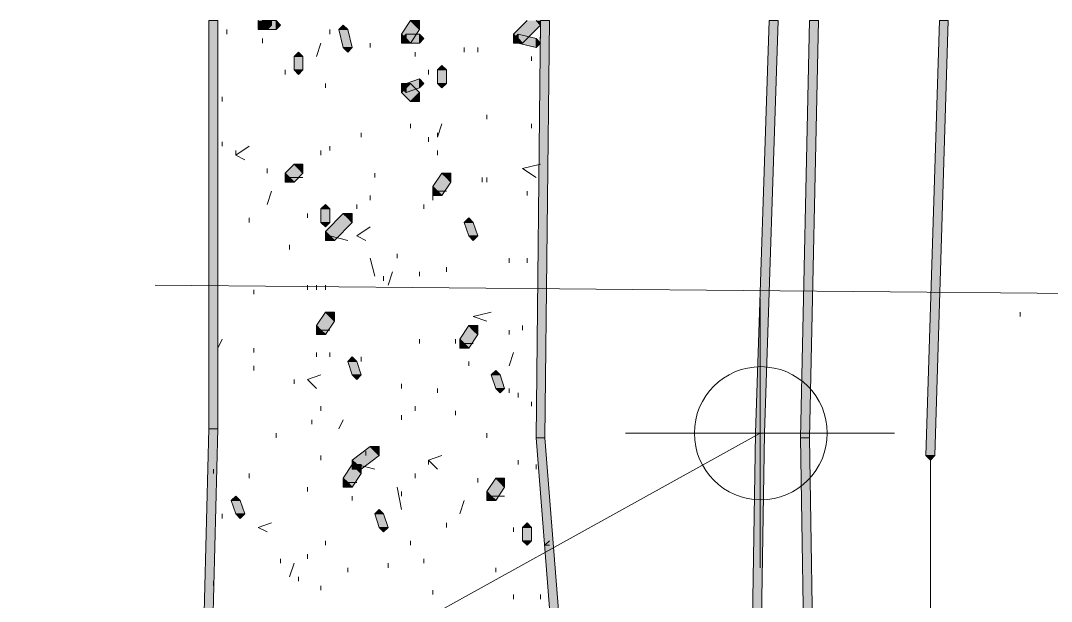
# Model space of a CAD drawing. Header units: inches. Extents: x 10 to 486, y 7 to 426.
# Drawn here: x 376.61 to 391.94, y 417.52 to 426.15 of the extents above; entities that cross this region are included whole.
import ezdxf

# ---------------------------------------------------------------- set-up
doc = ezdxf.new("R2010")
doc.units = ezdxf.units.IN
doc.header["$LTSCALE"] = 3
doc.header["$MEASUREMENT"] = 0
doc.layers.add('PDF_Geometry', color=7, linetype='Continuous', true_color=0x999999)
doc.layers.add('PDF_Solid Fills', color=7, linetype='Continuous')

msp = doc.modelspace()

# ---------------------------------------------------------------- hatches: boundary and pattern name
at = {"layer": 'PDF_Solid Fills', "true_color": 0x999999, "transparency": 33554559}
for points in [[(379.477, 420.083), (379.543, 420.083), (379.543, 426.15), (379.41, 426.15), (379.41, 420.083)], [(382.343, 425.883), (382.41, 425.817), (382.543, 426.017), (382.477, 426.083), (382.41, 426.15), (382.277, 425.95)], [(380.743, 425.417), (380.81, 425.417), (380.81, 425.617), (380.677, 425.617), (380.677, 425.417)], [(382.877, 425.217), (382.943, 425.217), (382.943, 425.417), (382.81, 425.417), (382.81, 425.217)], [(382.41, 425.217), (382.343, 425.15), (382.277, 425.083), (382.41, 424.95), (382.477, 425.017), (382.543, 425.083)], [(380.61, 423.817), (380.677, 423.75), (380.81, 423.883), (380.743, 423.95), (380.677, 424.017), (380.543, 423.883)], [(382.81, 423.617), (382.877, 423.55), (383.01, 423.75), (382.943, 423.817), (382.877, 423.883), (382.743, 423.683)], [(381.143, 423.15), (381.21, 423.15), (381.21, 423.35), (381.077, 423.35), (381.077, 423.15)], [(381.21, 422.95), (381.277, 422.883), (381.543, 423.15), (381.477, 423.217), (381.41, 423.283), (381.143, 423.017)], [(383.343, 422.95), (383.41, 422.95), (383.343, 423.15), (383.21, 423.15), (383.277, 422.95)], [(381.077, 421.55), (381.143, 421.483), (381.277, 421.683), (381.21, 421.75), (381.143, 421.817), (381.01, 421.617)], [(383.21, 421.35), (383.277, 421.283), (383.41, 421.483), (383.343, 421.55), (383.277, 421.617), (383.143, 421.417)], [(381.61, 420.883), (381.677, 420.883), (381.61, 421.083), (381.477, 421.083), (381.543, 420.883)], [(383.743, 420.683), (383.81, 420.683), (383.743, 420.883), (383.61, 420.883), (383.677, 420.683)], [(379.343, 414.817), (379.41, 414.817), (379.543, 420.083), (379.41, 420.083), (379.277, 414.817)], [(384.743, 414.883), (384.81, 414.883), (384.41, 419.95), (384.277, 419.95), (384.677, 414.883)], [(381.61, 419.55), (381.677, 419.483), (381.943, 419.683), (381.877, 419.75), (381.81, 419.817), (381.543, 419.617)], [(381.477, 419.283), (381.543, 419.217), (381.677, 419.417), (381.61, 419.483), (381.543, 419.55), (381.41, 419.35)], [(383.61, 419.083), (383.677, 419.017), (383.81, 419.217), (383.743, 419.283), (383.677, 419.35), (383.543, 419.15)], [(379.877, 418.817), (379.943, 418.817), (379.877, 419.017), (379.743, 419.017), (379.81, 418.817)], [(382.01, 418.617), (382.077, 418.617), (382.01, 418.817), (381.877, 418.817), (381.943, 418.617)], [(384.143, 418.417), (384.21, 418.417), (384.21, 418.617), (384.077, 418.617), (384.077, 418.417)]]:
    msp.add_hatch(color=253, dxfattribs=at).paths.add_polyline_path(points)
at = {"layer": 'PDF_Solid Fills', "true_color": 0x767676, "transparency": 33554559}
for points in [[(387.543, 416.017), (387.61, 416.017), (387.677, 420.017), (387.543, 420.017), (387.477, 416.017)], [(388.343, 415.883), (388.41, 415.883), (388.343, 419.95), (388.21, 419.95), (388.277, 415.883)]]:
    msp.add_hatch(color=8, dxfattribs=at).paths.add_polyline_path(points)

# ---------------------------------------------------------------- linework, layer by layer
at = {"layer": 'PDF_Geometry', "lineweight": 5}
for points in [[(379.477, 420.083), (379.543, 420.083), (379.543, 426.15), (379.41, 426.15), (379.41, 420.083)], [(380.21, 426.15), (380.21, 426.017), (380.41, 426.017), (380.41, 426.15)], [(382.343, 425.883), (382.41, 425.817), (382.543, 426.017), (382.477, 426.083), (382.41, 426.15), (382.277, 425.95)], [(384.343, 419.95), (384.41, 419.95), (384.477, 426.15), (384.343, 426.15), (384.277, 419.95)], [(381.41, 425.75), (381.543, 425.75), (381.477, 426.017), (381.343, 426.017)], [(382.343, 425.95), (382.343, 425.817), (382.543, 425.817), (382.543, 425.95)], [(384.01, 425.95), (384.01, 425.817), (384.277, 425.75), (384.277, 425.883)], [(380.743, 425.417), (380.81, 425.417), (380.81, 425.617), (380.677, 425.617), (380.677, 425.417)], [(382.877, 425.217), (382.943, 425.217), (382.943, 425.417), (382.81, 425.417), (382.81, 425.217)], [(382.41, 425.217), (382.343, 425.15), (382.277, 425.083), (382.41, 424.95), (382.477, 425.017), (382.543, 425.083)], [(382.343, 425.217), (382.343, 425.083), (382.543, 425.15), (382.543, 425.283)], [(380.61, 423.817), (380.677, 423.75), (380.81, 423.883), (380.743, 423.95), (380.677, 424.017), (380.543, 423.883)], [(382.81, 423.617), (382.877, 423.55), (383.01, 423.75), (382.943, 423.817), (382.877, 423.883), (382.743, 423.683)], [(381.143, 423.15), (381.21, 423.15), (381.21, 423.35), (381.077, 423.35), (381.077, 423.15)], [(381.21, 422.95), (381.277, 422.883), (381.543, 423.15), (381.477, 423.217), (381.41, 423.283), (381.143, 423.017)], [(383.343, 422.95), (383.41, 422.95), (383.343, 423.15), (383.21, 423.15), (383.277, 422.95)], [(381.077, 421.55), (381.143, 421.483), (381.277, 421.683), (381.21, 421.75), (381.143, 421.817), (381.01, 421.617)], [(383.21, 421.35), (383.277, 421.283), (383.41, 421.483), (383.343, 421.55), (383.277, 421.617), (383.143, 421.417)], [(381.61, 420.883), (381.677, 420.883), (381.61, 421.083), (381.477, 421.083), (381.543, 420.883)], [(383.743, 420.683), (383.81, 420.683), (383.743, 420.883), (383.61, 420.883), (383.677, 420.683)], [(379.343, 414.817), (379.41, 414.817), (379.543, 420.083), (379.41, 420.083), (379.277, 414.817)], [(384.743, 414.883), (384.81, 414.883), (384.41, 419.95), (384.277, 419.95), (384.677, 414.883)], [(381.61, 419.55), (381.677, 419.483), (381.943, 419.683), (381.877, 419.75), (381.81, 419.817), (381.543, 419.617)], [(381.477, 419.283), (381.543, 419.217), (381.677, 419.417), (381.61, 419.483), (381.543, 419.55), (381.41, 419.35)], [(383.61, 419.083), (383.677, 419.017), (383.81, 419.217), (383.743, 419.283), (383.677, 419.35), (383.543, 419.15)], [(379.877, 418.817), (379.943, 418.817), (379.877, 419.017), (379.743, 419.017), (379.81, 418.817)], [(382.01, 418.617), (382.077, 418.617), (382.01, 418.817), (381.877, 418.817), (381.943, 418.617)], [(384.143, 418.417), (384.21, 418.417), (384.21, 418.617), (384.077, 418.617), (384.077, 418.417)]]:
    msp.add_lwpolyline(points, close=True, dxfattribs=at)
for points in [[(380.277, 426.017), (380.143, 426.017), (380.143, 426.15), (380.21, 426.083), (380.277, 426.017), (380.343, 426.083), (380.277, 426.15)], [(380.21, 426.017), (380.143, 426.083), (380.21, 426.15)], [(380.343, 426.15), (380.343, 426.083)], [(380.41, 426.15), (380.477, 426.083), (380.41, 426.017)], [(382.41, 426.15), (382.543, 426.15), (382.543, 426.017)], [(384.077, 425.817), (383.943, 425.817), (383.943, 425.95), (384.01, 425.883), (384.077, 425.817), (384.343, 426.083), (384.277, 426.15)], [(384.143, 426.15), (383.943, 425.95)], [(384.343, 426.15), (384.343, 426.083)], [(381.343, 426.017), (381.41, 426.083), (381.477, 426.017)], [(382.41, 425.817), (382.277, 425.817), (382.277, 425.95)], [(382.343, 425.817), (382.277, 425.883), (382.343, 425.95)], [(382.543, 425.95), (382.61, 425.883), (382.543, 425.817)], [(384.01, 425.817), (383.943, 425.883), (384.01, 425.95)], [(384.277, 425.883), (384.343, 425.817), (384.277, 425.75)], [(380.677, 425.617), (380.743, 425.683), (380.81, 425.617)], [(381.543, 425.75), (381.477, 425.683), (381.41, 425.75)], [(380.81, 425.417), (380.743, 425.35), (380.677, 425.417)], [(382.81, 425.417), (382.877, 425.483), (382.943, 425.417)], [(382.343, 425.083), (382.277, 425.15), (382.343, 425.217)], [(382.277, 425.083), (382.277, 425.217), (382.41, 425.217)], [(382.543, 425.283), (382.61, 425.217), (382.543, 425.15)], [(382.943, 425.217), (382.877, 425.15), (382.81, 425.217)], [(382.543, 425.083), (382.543, 424.95), (382.41, 424.95)], [(380.677, 424.017), (380.81, 424.017), (380.81, 423.883)], [(380.677, 423.75), (380.543, 423.75), (380.543, 423.883)], [(382.877, 423.883), (383.01, 423.883), (383.01, 423.75)], [(382.877, 423.55), (382.743, 423.55), (382.743, 423.683)], [(381.077, 423.35), (381.143, 423.417), (381.21, 423.35)], [(381.41, 423.283), (381.543, 423.283), (381.543, 423.15)], [(383.21, 423.15), (383.277, 423.217), (383.343, 423.15)], [(381.21, 423.15), (381.143, 423.083), (381.077, 423.15)], [(381.277, 422.883), (381.143, 422.883), (381.143, 423.017)], [(383.41, 422.95), (383.343, 422.883), (383.277, 422.95)], [(381.143, 421.817), (381.277, 421.817), (381.277, 421.683)], [(381.143, 421.483), (381.01, 421.483), (381.01, 421.617)], [(383.277, 421.617), (383.41, 421.617), (383.41, 421.483)], [(383.277, 421.283), (383.143, 421.283), (383.143, 421.417)], [(381.477, 421.083), (381.543, 421.15), (381.61, 421.083)], [(383.61, 420.883), (383.677, 420.95), (383.743, 420.883)], [(381.677, 420.883), (381.61, 420.817), (381.543, 420.883)], [(383.81, 420.683), (383.743, 420.617), (383.677, 420.683)], [(379.543, 420.083), (379.543, 420.083)], [(384.277, 419.95), (384.277, 419.95)], [(381.81, 419.817), (381.943, 419.817), (381.943, 419.683)], [(381.677, 419.483), (381.543, 419.483), (381.543, 419.617)], [(381.543, 419.55), (381.677, 419.55), (381.677, 419.417)], [(381.543, 419.217), (381.41, 419.217), (381.41, 419.35)], [(383.677, 419.35), (383.81, 419.35), (383.81, 419.217)], [(379.743, 419.017), (379.81, 419.083), (379.877, 419.017)], [(383.677, 419.017), (383.543, 419.017), (383.543, 419.15)], [(379.943, 418.817), (379.877, 418.75), (379.81, 418.817)], [(381.877, 418.817), (381.943, 418.883), (382.01, 418.817)], [(382.077, 418.617), (382.01, 418.55), (381.943, 418.617)], [(384.077, 418.617), (384.143, 418.683), (384.21, 418.617)], [(384.21, 418.417), (384.143, 418.35), (384.077, 418.417)]]:
    msp.add_lwpolyline(points, dxfattribs=at)
at = {"layer": 'PDF_Geometry', "color": 8, "lineweight": 5, "true_color": 0x767676}
for points in [[(387.61, 420.017), (387.677, 420.017), (387.877, 426.15), (387.743, 426.15), (387.543, 420.017)], [(388.277, 419.95), (388.343, 419.95), (388.477, 426.15), (388.343, 426.15), (388.21, 419.95)], [(390.143, 419.683), (390.21, 419.683), (390.41, 426.15), (390.277, 426.15), (390.077, 419.683)], [(387.543, 416.017), (387.61, 416.017), (387.677, 420.017), (387.543, 420.017), (387.477, 416.017)], [(388.343, 415.883), (388.41, 415.883), (388.343, 419.95), (388.21, 419.95), (388.277, 415.883)]]:
    msp.add_lwpolyline(points, close=True, dxfattribs=at)
at = {"layer": 'PDF_Geometry', "lineweight": 13}
for points in [[(379.677, 426.017), (379.677, 425.95)], [(381.21, 426.017), (381.21, 425.95)], [(380.21, 425.883), (380.21, 425.817)], [(381.01, 425.617), (381.077, 425.817)], [(381.81, 425.817), (381.81, 425.75)], [(384.343, 425.95), (384.343, 425.883)], [(382.477, 425.683), (382.477, 425.617)], [(383.21, 425.75), (383.21, 425.683)], [(383.41, 425.75), (383.41, 425.683)], [(384.21, 425.617), (384.21, 425.55)], [(380.543, 425.417), (380.543, 425.35)], [(382.677, 425.417), (382.677, 425.35)], [(381.143, 425.217), (381.143, 425.15)], [(379.61, 425.017), (379.61, 424.95)], [(383.543, 424.75), (383.543, 424.683)], [(382.41, 424.617), (382.41, 424.55)], [(382.81, 424.483), (382.81, 424.417), (382.877, 424.617)], [(384.21, 424.617), (384.21, 424.55)], [(381.677, 424.483), (381.677, 424.417)], [(379.61, 424.35), (379.61, 424.283)], [(379.943, 424.083), (379.81, 424.15), (380.01, 424.283)], [(381.21, 424.283), (381.21, 424.217)], [(382.677, 424.417), (382.677, 424.35)], [(379.81, 424.217), (379.81, 424.15)], [(382.81, 424.217), (382.81, 424.15)], [(379.543, 424.017), (379.543, 423.95)], [(384.277, 423.817), (384.077, 423.95), (384.343, 424.017)], [(380.277, 423.95), (380.277, 423.883)], [(380.61, 423.817), (380.81, 423.817)], [(381.877, 423.883), (381.877, 423.817)], [(383.477, 423.817), (383.477, 423.75)], [(383.543, 423.817), (383.543, 423.75)], [(380.277, 423.417), (380.343, 423.617)], [(381.81, 423.55), (381.81, 423.483)], [(382.743, 423.55), (382.743, 423.483)], [(382.81, 423.617), (382.943, 423.617)], [(384.143, 423.617), (384.143, 423.55)], [(381.61, 423.417), (381.61, 423.35)], [(382.61, 423.417), (382.61, 423.35)], [(380.01, 423.217), (380.01, 423.15)], [(380.877, 423.283), (380.877, 423.217)], [(381.077, 423.217), (381.077, 423.15)], [(381.743, 422.883), (381.61, 422.95), (381.81, 423.083)], [(379.543, 423.017), (379.543, 422.95)], [(381.21, 422.95), (381.477, 422.883)], [(380.61, 422.817), (380.61, 422.75)], [(381.877, 422.35), (381.81, 422.617)], [(382.21, 422.683), (382.21, 422.617)], [(384.143, 422.617), (384.143, 422.55)], [(382.943, 422.483), (382.943, 422.417)], [(382.01, 422.35), (382.01, 422.283)], [(382.077, 422.217), (382.143, 422.417)], [(382.543, 422.417), (382.543, 422.35)], [(380.077, 422.15), (380.077, 422.083)], [(380.877, 422.217), (380.877, 422.15)], [(381.01, 422.217), (381.01, 422.15)], [(381.143, 422.217), (381.143, 422.15)], [(383.543, 421.683), (383.343, 421.75), (383.61, 421.817)], [(391.477, 421.817), (391.477, 421.75)], [(381.077, 421.55), (381.21, 421.55)], [(383.877, 421.55), (383.877, 421.483)], [(384.077, 421.617), (384.077, 421.55)], [(379.543, 421.283), (379.61, 421.417)], [(382.543, 421.417), (382.543, 421.35)], [(383.077, 421.417), (383.077, 421.35)], [(380.077, 421.283), (380.077, 421.217)], [(381.01, 421.217), (381.01, 421.15)], [(381.21, 421.217), (381.21, 421.15)], [(383.21, 421.35), (383.343, 421.35)], [(383.877, 421.017), (383.943, 421.217)], [(381.677, 421.15), (381.677, 421.083)], [(383.277, 421.083), (383.277, 421.017)], [(380.077, 421.017), (380.077, 420.95)], [(380.677, 420.817), (380.677, 420.75)], [(381.01, 420.683), (380.877, 420.817), (381.077, 420.883)], [(382.277, 420.75), (382.277, 420.683)], [(382.81, 420.683), (382.81, 420.617)], [(383.877, 420.683), (383.877, 420.617)], [(384.01, 420.617), (384.01, 420.55)], [(384.21, 420.483), (384.21, 420.417)], [(381.077, 420.417), (381.077, 420.35)], [(382.477, 420.417), (382.477, 420.35)], [(383.077, 420.35), (383.077, 420.283)], [(380.943, 420.217), (380.943, 420.15)], [(381.343, 420.083), (381.41, 420.217)], [(382.277, 420.283), (382.277, 420.217)], [(380.41, 420.017), (380.41, 419.95)], [(383.543, 420.017), (383.543, 419.95)], [(381.077, 419.683), (381.077, 419.617)], [(381.743, 419.75), (381.743, 419.683)], [(382.81, 419.483), (382.677, 419.617), (382.877, 419.683)], [(381.61, 419.55), (381.877, 419.483)], [(382.677, 419.617), (382.677, 419.55)], [(384.01, 419.617), (384.01, 419.55)], [(384.277, 419.55), (384.277, 419.483)], [(379.477, 419.483), (379.477, 419.417)], [(380.01, 419.417), (380.01, 419.35)], [(382.477, 419.417), (382.477, 419.35)], [(380.877, 419.217), (380.877, 419.15)], [(381.477, 419.283), (381.61, 419.283)], [(382.277, 418.883), (382.21, 419.217)], [(383.41, 419.35), (383.41, 419.283)], [(381.543, 419.083), (381.543, 419.017)], [(382.277, 419.15), (382.277, 419.083)], [(383.61, 419.083), (383.81, 419.083)], [(383.143, 418.817), (383.21, 419.017)], [(379.61, 418.817), (379.61, 418.75)], [(380.277, 418.55), (380.143, 418.617), (380.343, 418.683)], [(382.943, 418.683), (382.943, 418.617)], [(383.943, 418.617), (383.943, 418.55)], [(381.143, 418.417), (381.143, 418.35)], [(382.41, 418.417), (382.41, 418.35)], [(384.477, 418.35), (384.41, 418.35), (384.477, 418.417)], [(380.477, 418.15), (380.477, 418.083)], [(380.877, 418.217), (380.877, 418.15)], [(382.61, 418.15), (382.61, 418.083)], [(380.61, 417.883), (380.677, 418.083)], [(381.477, 418.017), (381.477, 417.95)], [(382.077, 418.083), (382.077, 418.017)], [(383.677, 418.017), (383.677, 417.95)], [(380.743, 417.883), (380.743, 417.817)], [(379.477, 417.817), (379.477, 417.75)], [(381.077, 417.75), (381.077, 417.683)], [(382.743, 417.683), (382.743, 417.617)], [(383.943, 417.617), (383.943, 417.55)], [(384.343, 417.617), (384.343, 417.55)]]:
    msp.add_lwpolyline(points, dxfattribs=at)
for points in [[(381.077, 424.15), (381.077, 424.217)], [(383.877, 422.55), (383.877, 422.617)]]:
    msp.add_lwpolyline(points, close=True, dxfattribs=at)
at = {"layer": 'PDF_Geometry', "color": 7, "lineweight": 13}
for points in [[(400.477, 422.017), (378.61, 422.217)], [(387.61, 418.017), (387.61, 422.017)], [(387.61, 420.017), (378.343, 414.883), (376.61, 414.883)], [(385.61, 420.017), (389.61, 420.017)]]:
    msp.add_lwpolyline(points, dxfattribs=at)
at = {"layer": 'PDF_Geometry', "color": 8, "lineweight": 5, "true_color": 0x767676}
for points in [[(387.543, 420.017), (387.543, 420.017)], [(388.21, 419.95), (388.21, 419.95)], [(390.21, 419.683), (390.143, 419.617), (390.077, 419.683)]]:
    msp.add_lwpolyline(points, dxfattribs=at)
at = {"layer": 'PDF_Geometry', "color": 8, "lineweight": 13, "true_color": 0x767676}
msp.add_lwpolyline([(390.143, 419.683), (390.143, 416.083)], dxfattribs=at)
at = {"layer": 'PDF_Geometry', "color": 7, "lineweight": 13}
msp.add_circle((387.621, 420.017), 0.989, dxfattribs=at)
at = {"layer": 'PDF_Solid Fills', "color": 253, "lineweight": 5, "true_color": 0x999999, "transparency": 33554559}
for points in [[(380.277, 426.017), (380.143, 426.017), (380.21, 426.083), (380.143, 426.15)], [(380.21, 426.15), (380.143, 426.15), (380.21, 426.083)], [(380.21, 426.083), (380.21, 426.017), (380.21, 426.15), (380.143, 426.083)], [(380.21, 426.15), (380.21, 426.083), (380.277, 426.017)], [(380.277, 426.017), (380.277, 426.15), (380.21, 426.15)], [(380.21, 426.15), (380.21, 426.017), (380.41, 426.15), (380.41, 426.017)], [(380.343, 426.083), (380.277, 426.15), (380.277, 426.017)], [(380.343, 426.083), (380.277, 426.15), (380.343, 426.15)], [(380.41, 426.083), (380.41, 426.15), (380.41, 426.017), (380.477, 426.083)], [(382.41, 426.15), (382.543, 426.15), (382.477, 426.083), (382.543, 426.017)], [(384.143, 426.15), (383.943, 425.95), (384.01, 425.883)], [(384.21, 426.15), (384.01, 425.883), (384.077, 425.817)], [(384.01, 425.883), (384.143, 426.15), (384.21, 426.15)], [(384.077, 425.817), (384.277, 426.15), (384.21, 426.15)], [(384.343, 426.083), (384.277, 426.15), (384.077, 425.817)], [(384.343, 426.083), (384.277, 426.15), (384.343, 426.15)], [(384.343, 419.95), (384.343, 426.15), (384.277, 419.95)], [(384.41, 419.95), (384.343, 426.15), (384.343, 419.95)], [(384.41, 419.95), (384.41, 426.15), (384.343, 426.15)], [(384.477, 426.15), (384.41, 426.15), (384.41, 419.95)], [(381.41, 426.017), (381.343, 426.017), (381.477, 426.017), (381.41, 426.083)], [(381.41, 425.75), (381.543, 425.75), (381.343, 426.017), (381.477, 426.017)], [(382.41, 425.817), (382.277, 425.817), (382.343, 425.883), (382.277, 425.95)], [(382.343, 425.883), (382.343, 425.817), (382.343, 425.95), (382.277, 425.883)], [(382.343, 425.95), (382.343, 425.817), (382.543, 425.95), (382.543, 425.817)], [(382.543, 425.883), (382.543, 425.95), (382.543, 425.817), (382.61, 425.883)], [(384.077, 425.817), (383.943, 425.817), (384.01, 425.883), (383.943, 425.95)], [(384.01, 425.95), (384.01, 425.817), (384.277, 425.883), (384.277, 425.75)], [(384.277, 425.817), (384.277, 425.883), (384.277, 425.75), (384.343, 425.817)], [(380.677, 425.617), (380.743, 425.683), (380.743, 425.617), (380.81, 425.617)], [(380.81, 425.417), (380.743, 425.35), (380.743, 425.417), (380.677, 425.417)], [(382.81, 425.417), (382.877, 425.483), (382.877, 425.417), (382.943, 425.417)], [(382.343, 425.15), (382.277, 425.083), (382.41, 425.217), (382.277, 425.217)], [(382.343, 425.217), (382.343, 425.083), (382.543, 425.283), (382.543, 425.15)], [(382.543, 425.217), (382.543, 425.283), (382.543, 425.15), (382.61, 425.217)], [(382.943, 425.217), (382.877, 425.15), (382.877, 425.217), (382.81, 425.217)], [(382.477, 425.017), (382.543, 425.083), (382.41, 424.95), (382.543, 424.95)], [(380.677, 424.017), (380.81, 424.017), (380.743, 423.95), (380.81, 423.883)], [(380.677, 423.75), (380.543, 423.75), (380.61, 423.817), (380.543, 423.883)], [(382.877, 423.883), (383.01, 423.883), (382.943, 423.817), (383.01, 423.75)], [(382.877, 423.55), (382.743, 423.55), (382.81, 423.617), (382.743, 423.683)], [(381.077, 423.35), (381.143, 423.417), (381.143, 423.35), (381.21, 423.35)], [(381.41, 423.283), (381.543, 423.283), (381.477, 423.217), (381.543, 423.15)], [(383.21, 423.15), (383.277, 423.217), (383.277, 423.15), (383.343, 423.15)], [(381.21, 423.15), (381.143, 423.083), (381.143, 423.15), (381.077, 423.15)], [(381.277, 422.883), (381.143, 422.883), (381.21, 422.95), (381.143, 423.017)], [(383.41, 422.95), (383.343, 422.883), (383.343, 422.95), (383.277, 422.95)], [(381.143, 421.817), (381.277, 421.817), (381.21, 421.75), (381.277, 421.683)], [(381.143, 421.483), (381.01, 421.483), (381.077, 421.55), (381.01, 421.617)], [(383.277, 421.617), (383.41, 421.617), (383.343, 421.55), (383.41, 421.483)], [(383.277, 421.283), (383.143, 421.283), (383.21, 421.35), (383.143, 421.417)], [(381.477, 421.083), (381.543, 421.15), (381.543, 421.083), (381.61, 421.083)], [(383.61, 420.883), (383.677, 420.95), (383.677, 420.883), (383.743, 420.883)], [(381.677, 420.883), (381.61, 420.817), (381.61, 420.883), (381.543, 420.883)], [(383.81, 420.683), (383.743, 420.617), (383.743, 420.683), (383.677, 420.683)], [(381.81, 419.817), (381.943, 419.817), (381.877, 419.75), (381.943, 419.683)], [(381.677, 419.483), (381.543, 419.483), (381.61, 419.55), (381.543, 419.617)], [(381.543, 419.55), (381.677, 419.55), (381.61, 419.483), (381.677, 419.417)], [(381.543, 419.217), (381.41, 419.217), (381.477, 419.283), (381.41, 419.35)], [(383.677, 419.35), (383.81, 419.35), (383.743, 419.283), (383.81, 419.217)], [(379.743, 419.017), (379.81, 419.083), (379.81, 419.017), (379.877, 419.017)], [(383.677, 419.017), (383.543, 419.017), (383.61, 419.083), (383.543, 419.15)], [(379.943, 418.817), (379.877, 418.75), (379.877, 418.817), (379.81, 418.817)], [(381.877, 418.817), (381.943, 418.883), (381.943, 418.817), (382.01, 418.817)], [(382.077, 418.617), (382.01, 418.55), (382.01, 418.617), (381.943, 418.617)], [(384.077, 418.617), (384.143, 418.683), (384.143, 418.617), (384.21, 418.617)], [(384.21, 418.417), (384.143, 418.35), (384.143, 418.417), (384.077, 418.417)]]:
    msp.add_solid(points, dxfattribs=at)
at = {"layer": 'PDF_Solid Fills', "color": 8, "lineweight": 5, "true_color": 0x767676, "transparency": 33554559}
for points in [[(387.61, 420.017), (387.743, 426.15), (387.543, 420.017)], [(387.677, 420.017), (387.743, 426.15), (387.61, 420.017)], [(387.677, 420.017), (387.81, 426.15), (387.743, 426.15)], [(387.877, 426.15), (387.81, 426.15), (387.677, 420.017)], [(388.277, 419.95), (388.343, 426.15), (388.21, 419.95)], [(388.343, 419.95), (388.343, 426.15), (388.277, 419.95)], [(388.343, 419.95), (388.41, 426.15), (388.343, 426.15)], [(388.477, 426.15), (388.41, 426.15), (388.343, 419.95)], [(390.143, 419.683), (390.277, 426.15), (390.077, 419.683)], [(390.21, 419.683), (390.277, 426.15), (390.143, 419.683)], [(390.21, 419.683), (390.343, 426.15), (390.277, 426.15)], [(390.41, 426.15), (390.343, 426.15), (390.21, 419.683)], [(390.21, 419.683), (390.143, 419.617), (390.143, 419.683), (390.077, 419.683)]]:
    msp.add_solid(points, dxfattribs=at)
at = {"layer": 'PDF_Solid Fills', "color": 253, "lineweight": 13, "true_color": 0x999999, "transparency": 33554559}
for points in [[(384.01, 425.883), (384.01, 425.817), (384.01, 425.95), (383.943, 425.883)], [(381.477, 425.75), (381.543, 425.75), (381.41, 425.75), (381.477, 425.683)], [(382.343, 425.15), (382.343, 425.083), (382.343, 425.217), (382.277, 425.15)]]:
    msp.add_solid(points, dxfattribs=at)

doc.saveas('drawing.dxf')
